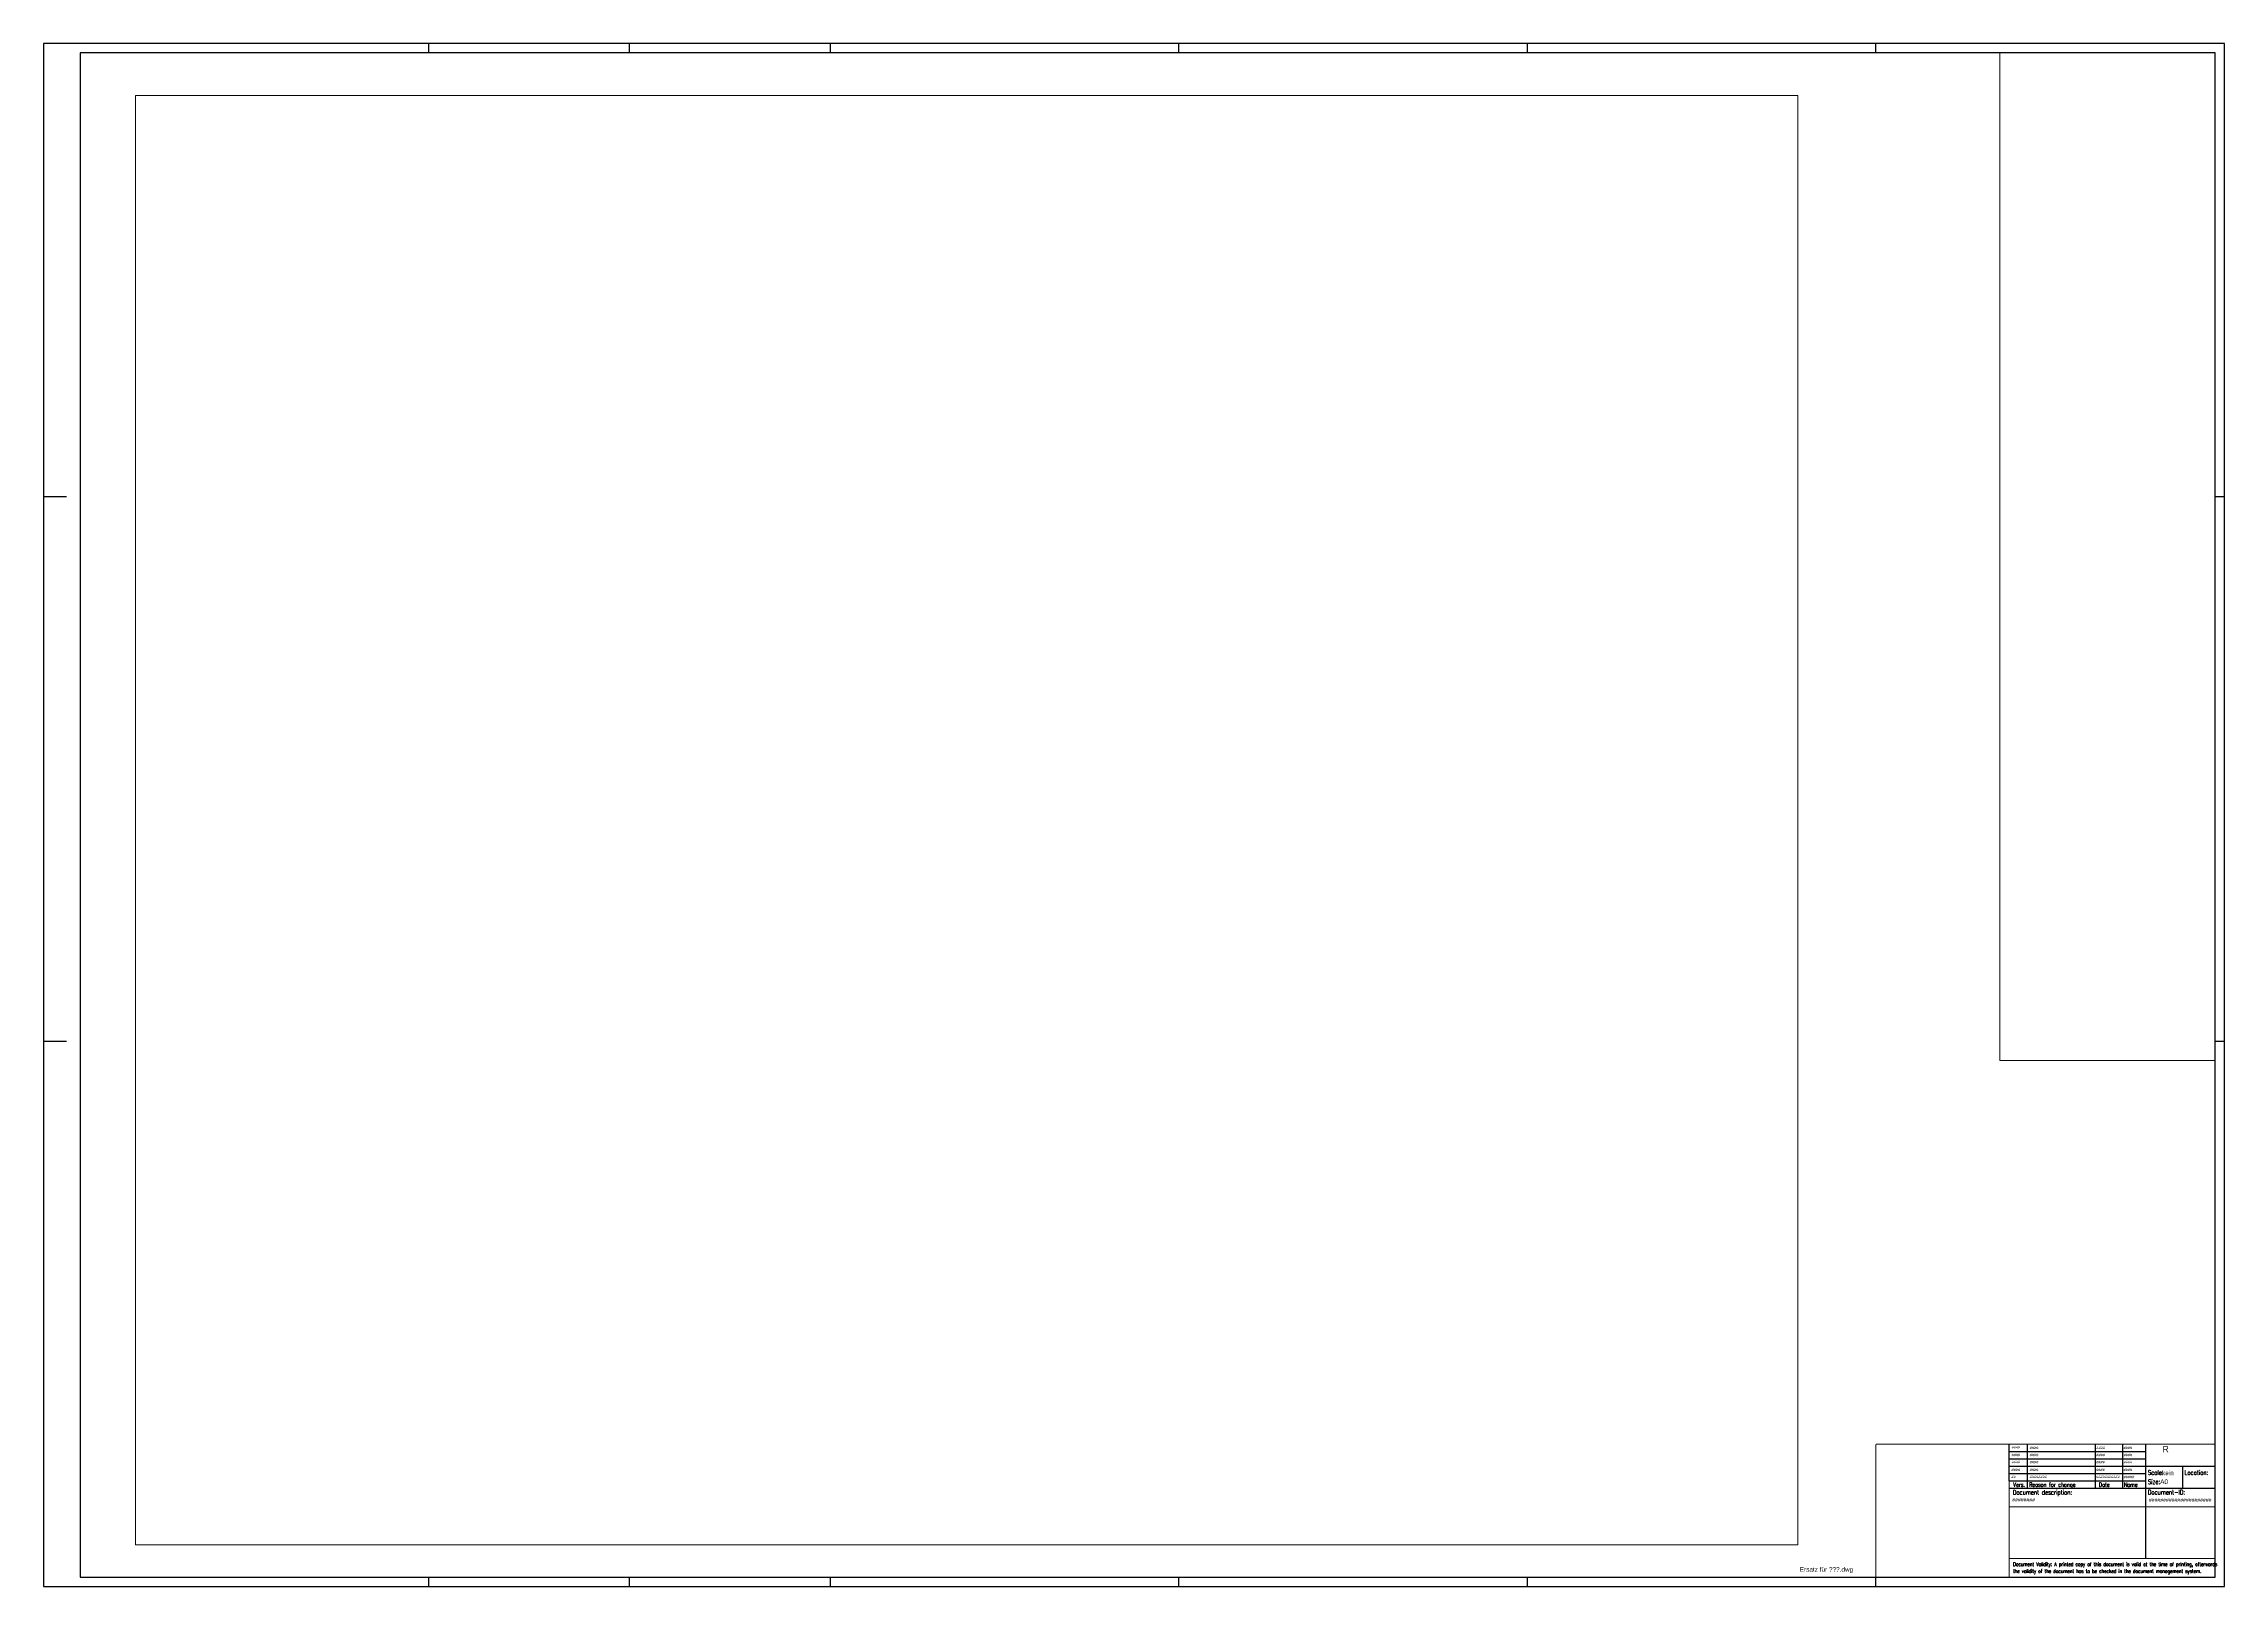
# Paper-space layout 'Vorlage' of a CAD drawing. Header units: millimetres. Extents: x 0 to 1189, y 0 to 841.
import ezdxf
from ezdxf.enums import TextEntityAlignment as Align

# ---------------------------------------------------------------- set-up
doc = ezdxf.new("R2010")
doc.units = ezdxf.units.MM
doc.header["$LTSCALE"] = 0.5
doc.layers.get('0').update_dxf_attribs({"lineweight": 18})
for name, color, linetype in [('A_Plankopf', 7, 'Continuous'), ('Z_Plankopf', 7, 'Continuous'), ('Z_Rahmen', 7, 'Continuous')]:
    doc.layers.add(name, color=color, linetype=linetype)
doc.layers.add('Z_Ansichtsfenster', color=9, linetype='Continuous', plot=False)
doc.styles.add('Arial', font='arial.ttf')
doc.styles.add('Roche', font='ROCHL__.TTF')
doc.styles.add('Roche_Vector_c', font='simplex.shx', dxfattribs={"width": 0.7})

# ---------------------------------------------------------------- blocks, each defined once
blk = doc.blocks.new('*U618')
for p, q in [((210, 836), (210, 841)), ((319.5, 836), (319.5, 841)), ((429, 836), (429, 841)), ((619, 836), (619, 841)), ((809, 836), (809, 841)), ((999, 836), (999, 841)), ((12.5, 594), (0, 594)), ((1189, 594), (1184, 594)), ((12.5, 297), (0, 297)), ((1189, 297), (1184, 297)), ((210, 0), (210, 5)), ((319.5, 0), (319.5, 5)), ((429, 0), (429, 5)), ((619, 0), (619, 5)), ((809, 0), (809, 5)), ((999, 0), (999, 5))]:
    blk.add_line(p, q)
for points in [[(0, 0), (1189, 0), (1189, 841), (0, 841)], [(20, 5), (1184, 5), (1184, 836), (20, 836)]]:
    blk.add_lwpolyline(points, close=True)
blk = doc.blocks.new('Aspire_TItle_Block')
at = {"layer": 'A_Plankopf'}
for p, q in [((723.5, 77.5), (723.5, 57.5)), ((723.5, 73.5), (798, 73.5)), ((733.5, 77.5), (733.5, 53.5)), ((770.5, 77.5), (770.5, 53.5)), ((785.5, 77.5), (785.5, 53.5)), ((798, 77.5), (798, 15.2)), ((723.5, 69.5), (798, 69.5)), ((723.7, 65.5), (798, 65.5)), ((723.7, 61.5), (798, 61.5)), ((798, 65.5), (835.7, 65.5)), ((818.3, 53.5), (818.3, 65.5)), ((723.7, 57.5), (798, 57.5)), ((723.7, 53.5), (798.2, 53.5)), ((798.2, 53.5), (835.7, 53.5))]:
    blk.add_line(p, q, dxfattribs=at)
at = {"layer": 'A_Plankopf', "color": 7, "const_width": 0.5}
for points in [[(651, 77.5), (836, 77.5)], [(651, 5), (651, 77.5)], [(723.7, 5), (723.7, 77.5)], [(836, 5), (836, 77.5)], [(723.5, 43.4), (836, 43.4)], [(723.7, 15.2), (836.2, 15.2)], [(651, 5), (836, 5)]]:
    blk.add_lwpolyline(points, dxfattribs=at)
at = {"insert": (807.3, 76.6), "char_height": 3.5, "attachment_point": 1, "style": 'Roche'}
blk.add_mtext_dynamic_manual_height_columns('\\pxr1.2941;{\\C154;\\c9522432;R}', width=19.461, gutter_width=10, heights=[0], dxfattribs=at)
at = {"style": 'Arial'}
for tag, p, height in [('DOKVR5', (725, 75), 1.5), ('DOKVR4', (725, 70.9), 1.5), ('RCHANGE5', (734.9, 74.9), 1.5), ('RCHANGE4', (734.9, 70.9), 1.5), ('CREATEDATE5', (771.2, 74.8), 1.5), ('CREATEDATE4', (771.2, 70.9), 1.5), ('UNAME5', (786, 74.9), 1.5), ('UNAME4', (786, 70.9), 1.5), ('DOKVR3', (725, 67), 1.5), ('DOKVR2', (724.9, 62.9), 1.5), ('DOKVR1', (724.9, 59), 1.5), ('RCHANGE3', (734.9, 66.9), 1.5), ('RCHANGE2', (734.9, 62.9), 1.5), ('RCHANGE1', (734.9, 59), 1.5), ('CREATEDATE3', (771.1, 66.9), 1.5), ('CREATEDATE2', (771.1, 62.9), 1.5), ('CREATEDATE1', (771.1, 59), 1.5), ('UNAME3', (786, 67), 1.5), ('UNAME1', (786, 58.9), 1.5), ('UNAME2', (786, 62.9), 1.5), ('SAP_DESCRIPTION', (725.3, 46.1), 2), ('SAP_DISPLAY_NAME', (799.8, 46), 2)]:
    blk.add_attdef(tag, p, '', height=height, dxfattribs=at)
at = {"layer": 'A_Plankopf', "style": 'Roche_Vector_c', "width": 0.7}
for s, p in [('Scale:', (799.3, 60.8)), ('Location:', (819.3, 60.8)), ('Document description: ', (725.7, 50)), ('Size:', (799.3, 55.8)), ('Document-ID:', (799.3, 50.1))]:
    blk.add_text(s, height=2.5, dxfattribs=at).set_placement(p)
for s, p in [('Vers.', (729.1, 55.4)), ('Date', (775.5, 55.4)), ('Name', (790, 55.4))]:
    blk.add_text(s, height=2.3, dxfattribs=at).set_placement(p, align=Align.MIDDLE)
blk.add_text('Reason for change', height=2.3, dxfattribs=at).set_placement((734.5, 55.4), align=Align.MIDDLE_LEFT)
at = {"layer": 'A_Plankopf', "color": 0, "style": 'Roche_Vector_c', "width": 0.7}
for s, p in [('Document Validity: A printed copy of this document is valid at the time of printing, afterwards', (725.8, 11.1)), ('the validity of the document has to be checked in the document management system.', (725.8, 7.3))]:
    blk.add_text(s, height=2, dxfattribs=at).set_placement(p)
at = {"layer": 'A_Plankopf', "color": 1, "style": 'Arial'}
for tag, p in [('MA_STAB', (807, 60.6)), ('FORMAT', (806, 55.8))]:
    blk.add_attdef(tag, p, '', height=2.5, dxfattribs=at)
blk = doc.blocks.new('Aspire_TB_A2')
blk.add_blockref('Aspire_TItle_Block', (-247.4, -0.7)).add_auto_attribs({'UNAME5': '####', 'UNAME4': '####', 'UNAME3': '####', 'UNAME2': '####', 'UNAME1': '#####', 'RCHANGE5': '####', 'RCHANGE4': '####', 'RCHANGE3': '####', 'RCHANGE2': '####', 'RCHANGE1': '########', 'DOKVR5': '####', 'DOKVR4': '####', 'DOKVR3': '####', 'DOKVR2': '####', 'DOKVR1': '##', 'CREATEDATE5': '####', 'CREATEDATE4': '####', 'CREATEDATE3': '####', 'CREATEDATE2': '####', 'CREATEDATE1': '###########', 'SAP_DISPLAY_NAME': '######################', 'SAP_DESCRIPTION': '########', 'FORMAT': 'A0', 'MA_STAB': 'kein'})

psp = doc.layouts.new('Vorlage')

# ---------------------------------------------------------------- block references
at = {"layer": 'Z_Plankopf', "transparency": 33554687}
psp.add_blockref('Aspire_TB_A2', (595.4, 0.7), dxfattribs=at)
at = {"layer": 'Z_Rahmen', "transparency": 33554687}
psp.add_blockref('*U618', (0, 0), dxfattribs=at)

# ---------------------------------------------------------------- texts
at = {"layer": 'Z_Plankopf', "transparency": 33554687, "insert": (957.5, 10.5), "char_height": 2.5, "attachment_point": 1, "style": 'Arial'}
psp.add_mtext_dynamic_manual_height_columns('Ersatz für ???.dwg', width=39.474, gutter_width=0.625, heights=[0], dxfattribs=at)

# ---------------------------------------------------------------- viewports
at = {"layer": 'Z_Ansichtsfenster', "transparency": 33554687, "view_target_point": (7.4, -0.8)}
psp.add_viewport(center=(1125.3, 561.3), size=(117.5, 549.32), view_center_point=(-4120.6, 15115), view_height=27465.85, status=3, dxfattribs=at)
at = {"layer": 'Z_Ansichtsfenster', "view_target_point": (7.4, -0.8)}
psp.add_viewport(center=(503.3, 417.7), size=(906.4, 789.97), view_center_point=(31082.6, 23365.2), view_height=39498.522, dxfattribs=at)

doc.saveas('drawing.dxf')
